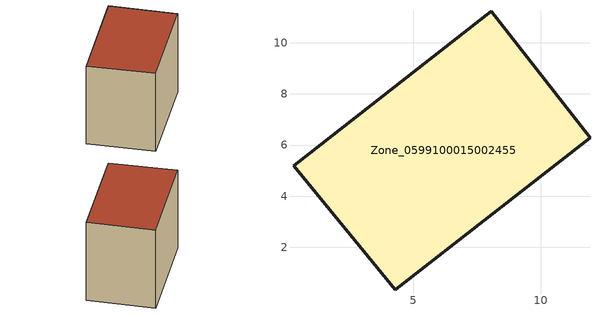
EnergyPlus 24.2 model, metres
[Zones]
Zone_0599100015002455
 floor ground (C_G): 8.05,11.24 11.92,6.29 4.3,0.33 0.32,5.19 z0.8
 wall outside (C_F): 11.92,6.29 8.05,11.24 0.32,5.19 4.3,0.33 11.92,6.29 z0.8:9.05
 roof outside (C_R): 0.32,5.19 4.3,0.33 11.92,6.29 8.05,11.24 z9.05
[BUILDING]
Pand.0599100015002455: North Axis=0; Terrain=City; Loads Convergence Tolerance Value=0.04; Temperature Convergence Tolerance Value=0.4; Solar Distribution=FullExterior; Maximum Number of Warmup Days=25; Minimum Number of Warmup Days=1
[Site:Location]
Rotterdam.The.Hague.AP_ZH_NLD Design_Conditions: Latitude=51.96; Longitude=4.45; Time Zone=1; Elevation=-4.5
[SITE:GROUNDTEMPERATURE:BUILDINGSURFACE]
18, 18, 18, 18, 18, 18, 18, 18, 18, 18, 18, 18
[MATERIAL] Thermal Absorptance=0.9; Solar Absorptance=0.7; Visible Absorptance=0.7
Name | Roughness | Thickness | Conductivity | Density | Specific Heat
G.TC.1965-1974 | MediumSmooth | 0.15 | 0.882353 | 540 | 1210
F.TC.1965-1974 | Rough | 0.3 | 0.697674 | 1920 | 840
R.TC.1965-1974 | MediumRough | 0.2 | 0.232558 | 1500 | 1000
[CONSTRUCTION]
C_G: G.TC.1965-1974
C_F: F.TC.1965-1974
C_R: R.TC.1965-1974
[ZONE]
Zone_0599100015002455: Type=1; Multiplier=1; Ceiling Height=Autocalculate; Volume=Autocalculate; Floor Area=autocalculate; Part of Total Floor Area=Yes
[ZONEINFILTRATION:DESIGNFLOWRATE]
Infil_Zone_0599100015002455: Zone or ZoneList or Space or SpaceList=Zone_0599100015002455; Schedule=AlwaysOn; Design Flow Rate Calculation Method=Flow/Area; Flow Rate per Floor Area=0.003; Constant Term Coefficient=1; Temperature Term Coefficient=0; Velocity Term Coefficient=0; Velocity Squared Term Coefficient=0
[HVACTEMPLATE:ZONE:IDEALLOADSAIRSYSTEM]
Zone_0599100015002455: Maximum Heating Supply Air Temperature=50; Minimum Cooling Supply Air Temperature=13; Maximum Heating Supply Air Humidity Ratio=0.0156; Minimum Cooling Supply Air Humidity Ratio=0.0077; Heating Limit=NoLimit; Cooling Limit=NoLimit; Dehumidification Control Type=ConstantSensibleHeatRatio; Cooling Sensible Heat Ratio=0.7; Dehumidification Setpoint=60; Humidification Control Type=None; Humidification Setpoint=30; Outdoor Air Method=None; Outdoor Air Flow Rate per Person=0.00944; Outdoor Air Flow Rate per Zone Floor Area=0; Outdoor Air Flow Rate per Zone=0; Demand Controlled Ventilation Type=None; Outdoor Air Economizer Type=NoEconomizer; Heat Recovery Type=None; Sensible Heat Recovery Effectiveness=0.7; Latent Heat Recovery Effectiveness=0.65
[ZONECONTROL:THERMOSTAT]
ThermostatControl_Zone_0599100015002455: Zone or ZoneList=Zone_0599100015002455; Control Type Schedule=DualSetpointControlType; Control 1=Thermostat_Zone_0599100015002455; Temperature Difference Between Cutout And Setpoint=0
[THERMOSTATSETPOINT:DUALSETPOINT]
Thermostat_Zone_0599100015002455: Heating Setpoint Temperature Schedule=HeatingSetpoint_Zone_0599100015002455; Cooling Setpoint Temperature Schedule=CoolingSetpoint_Zone_0599100015002455
[SCHEDULE:COMPACT]
HeatingSetpoint_Zone_0599100015002455: Through: 12/31, For: AllDays, Until: 24:00, 21
CoolingSetpoint_Zone_0599100015002455: Through: 12/31, For: AllDays, Until: 24:00, 24
DualSetpointControlType: Through: 12/31, For: AllDays, Until: 24:00, 4
AlwaysOn: Through: 12/31, For: AllDays, Until: 24:00, 1
